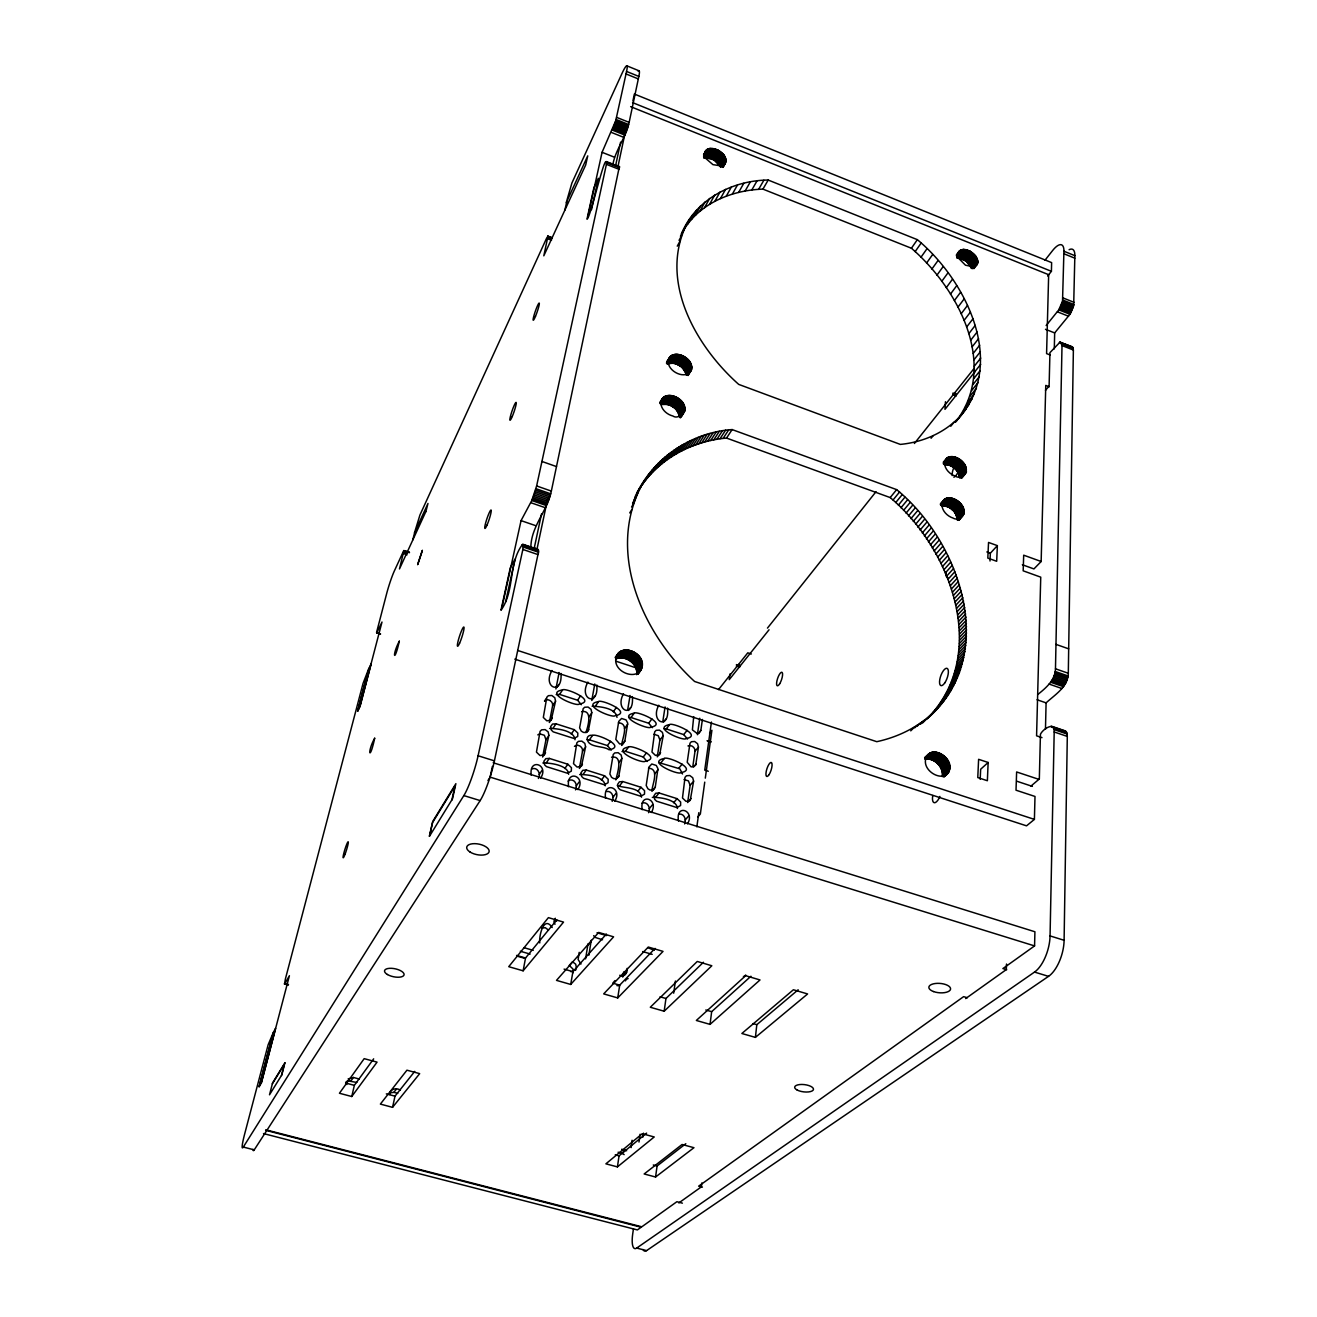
<?xml version="1.0" encoding="UTF-8"?>
<svg xmlns="http://www.w3.org/2000/svg" width="1317" height="1317" viewBox="0 0 1317 1317"><rect width="100%" height="100%" fill="white"/><g stroke="black" fill="none" stroke-linecap="round" stroke-linejoin="round"><path stroke-width="1.5" d="M698.454 747.101L697.582 743.726L694.668 741.487L691.392 741.718L689.976 743.232L687.211 762.28L691.03 766.79L693.318 766.922L695.738 765.012L698.454 747.101L694.997 751.299L692.857 766.247M693.598 781.195L692.726 777.754L689.762 775.499L686.453 775.762L685.021 777.31L682.486 798.003L686.042 801.394L690.223 800.44L693.598 781.195L690.124 785.327L687.655 802.53L691.129 798.464M694.997 751.299C695.475 747.727 691.326 744.27 687.968 745.949M645.429 479.24L637.082 492.821C655.109 460.884 690.52 441.113 726.54 438.067L890.193 497.579C951.318 548.728 990.302 654.467 927.069 718.819C999.455 656.475 961.114 542.456 896.647 489.628L732.12 429.572C690.799 432.437 652.475 458.563 635.288 496.394M687.523 823.849C695.606 810.613 675.341 803.057 678.502 821.034M690.124 785.327L688.445 780.915L684.017 779.516M682.519 773.984L679.852 768.832L658.714 762.543M684.593 823.932C686.601 819.816 684.247 813.231 678.979 814.12M955.105 422.148C1009.151 367.427 967.419 281.295 917.356 239.661L768.19 180.05C732.236 180.363 695.343 199.575 681.383 233.998L689.334 219.725M380.399 634.152L376.613 632.259L386.836 592.93A16.611 1.366 -72 0 1 394.26 571.15L403.726 550.654L409.373 552.317M677.465 808.473C676.708 799.09 659.257 797.229 652.327 797.361M965.937 409.11L955.796 421.786C999.043 365.418 958.117 288.407 911.413 248.238L762.938 189.121C732.795 190.06 701.006 202.588 684.363 228.911M642.367 665.431C643.898 651.224 618.134 642.68 615.763 659.109C614.101 673.382 640.095 681.992 642.367 665.431L636.638 674.666M636.819 673.201C637.082 663.093 625.098 654.845 615.78 658.928L621.18 651.042M663.225 735.726L662.385 732.351L659.455 730.112L656.129 730.326L654.697 731.84L651.964 752.073L655.487 755.431L659.685 754.542L663.225 735.726L659.899 740.006L657.282 756.831L660.607 752.6M977.84 262.215L975.831 256.288L970.185 251.267L963.451 249.423L958.71 251.596L957.821 254.724L958.825 258.511L965.509 265.227L973.872 266.857L976.704 265.194L977.84 262.215L973.691 267.795M633.444 1228.777L632.687 1234.144A19.64 5.663 -76.6 0 0 636.687 1248.072L646.598 1250.607L1048.53 976.358A28.25 13.121 -73.7 0 0 1064.103 940.289L1067.297 736.417L1066.523 732.17L1063.51 730.622M1045.468 729.322L1046.093 702.866C1054.868 694.75 1068.153 686.881 1068.301 673.267L1073.371 350.026L1072.285 346.799L1059.971 342.19L1049.945 352.643L1049.106 386.111L1045.468 390.342M1054.291 348.923L1054.67 332.921L1069.947 314.286L1073.668 305.659L1074.853 255.663A23.196 7.704 -65.8 0 0 1069.108 249.72M655.257 787.138L653.462 789.805L650.055 790.068L647.898 788.768L646.203 785.459L648.968 767.021L651.8 764.008L656.278 765.44L657.957 768.7L655.257 787.138L651.899 791.27C651.816 785.376 660.13 768.585 648.474 768.223M659.899 740.006L658.27 735.676L653.858 734.26M648.557 812.688C651.141 808.259 647.388 800.835 641.939 803.255M651.306 812.54C659.619 799.254 639.206 791.731 642.202 809.692M963.995 512.264C965.443 501.151 944.075 490.681 941.853 504.79C942.165 511.045 947.335 516.215 953.064 518.075C962.2 523.59 970.596 502.386 957.212 520.001M636.687 1248.072L1034.52 972.078A28.316 12.94 -73.7 0 0 1050.061 935.91L1054.193 731.972C1055.065 721.041 1042.702 729.058 1040.43 734.343L1039.327 778.973L1030.997 786.051M1037.697 694.586C1045.78 688.083 1055.329 680.165 1055.477 668.806L1062.012 345.564L1060.514 342.19M1046.142 325.529L1058.802 309.857L1062.523 301.198L1063.922 251.234A23.229 7.589 -66 0 0 1052.481 250.707L1044.941 260.289M631.156 1147.601L632.045 1140.259M641.511 797.197C640.408 786.957 624.439 788.356 617.245 785.607M612.767 165.119C615.237 149.908 626.069 137.528 629.147 122.382L638.844 76.435L626.563 71.447A24.644 2.601 -70.2 0 0 621.772 73.933L571.907 183.014L566.228 202.686L587.744 155.867L585.703 164.938L543.806 255.827L548.004 236.072L546.374 238.706L419.925 515.062L414.476 532.825L427.976 503.456L425.868 511.671M684.824 409.472C685.992 397.421 663.027 388.548 660.805 402.953C661.101 409.455 666.929 414.509 672.938 416.024C681.169 421.687 690.981 400.714 680.576 416.402M514.815 659.142L1026.536 825.841L1034.405 819.388L1034.997 796.456L1016.016 790.2L1016.625 771.96L1038.899 779.368M1022.354 564.746L1033.927 568.928L1041.154 561.503L1045.764 385.404L1049.32 386.77M1047.657 276.027L1051.41 271.318L1051.624 262.61L634.366 94.05L632.917 100.899M1006.698 969.707L1002.912 968.555L1034.569 945.919L1034.915 931.761L493.184 762.757M288.127 985.034L284.505 984.046L285.41 978.893L363.064 683.375L368.711 668.69L357.549 711.262L359.953 706.291L381.996 622.036L376.678 633.082M259.202 1086.541L273.492 1032.1L275.599 1028.445L261.276 1083.084L259.07 1086.92L273.327 1032.479L268.141 1044.76L244.699 1133.855A20.66 1.91 -73.5 0 0 243.299 1147.074L254.247 1149.856L480.145 800.588A30.472 4.856 -72.6 0 0 494.418 760.864L537.945 554.572C542.061 544.662 526.701 550.062 522.108 544.925C508.197 564.088 514.898 591.086 500.954 610.281L510.305 567.726L514.963 559.248L505.613 601.968M624.834 741.142L623.023 743.726L619.632 743.957L615.813 739.413L618.743 721.387L621.591 718.473L626.052 719.922L627.715 723.132L624.834 741.142L621.64 745.438C621.739 739.627 629.954 723.198 618.43 722.835M966.283 470.762C967.682 459.979 946.956 449.509 944.503 463.123C944.783 469.247 949.886 474.268 955.467 476.161C963.468 481.792 972.72 462.366 960.719 477.314M615.813 779.911C616.932 774.594 623.995 754.987 611.549 757.209M621.937 758.427L621.13 754.97L618.15 752.698L614.743 752.929L613.228 754.476L609.886 774.017L611.565 777.326L613.738 778.627L616.126 778.759L618.694 776.783L621.937 758.427L618.727 762.675M612.191 801.345C614.413 797.213 611.993 790.579 606.66 791.484M617.014 717.386C615.912 707.871 599.433 706.488 592.09 706.225M614.759 801.131C623.303 787.796 602.709 780.306 605.573 798.267M605.227 785.821C604.585 776.273 586.723 774.462 579.694 774.544M1006.517 964.028L1006.32 969.592L965.657 998.582M588.897 955.187L591.234 940.223M585.604 958.875L587.958 943.943M585.604 746.871L584.83 743.414L581.834 741.125L578.377 741.356L576.83 742.903L573.504 763.646L577.093 767.087L581.472 766.148L585.604 746.871L582.526 751.184L579.398 768.437L582.476 764.173M586.016 732.071C587.892 727.033 593.045 709.353 581.604 711.674M591.794 712.695L591.02 709.303L588.057 707.048L584.649 707.245L583.135 708.744L579.612 727.824L581.258 731.1L583.431 732.384L585.802 732.548L588.386 730.639L591.794 712.695L588.732 717.09M577.867 789.607C586.641 776.207 565.882 768.782 568.582 786.71M572.879 972.967L573.027 969.082L569.257 965.41L572.483 961.739L575.677 964.176L576.517 968.077M582.526 751.184C583.316 747.035 577.686 743.315 574.442 746.344M243.299 1147.074L463.847 795.583A30.521 4.593 -72.5 0 0 478.087 755.76L522.849 549.436L523.392 544.761L522.108 544.925M575.019 739.742C574.36 730.293 556.614 728.482 549.584 728.449M575.496 789.887C577.801 785.755 575.348 779.088 569.998 780.01M988.145 762.477L987.371 780.734L977.774 777.573L978.613 759.316L988.145 762.477L980.655 769.243L980.194 779.335M997.364 545.633L996.689 561.289L987.816 558.079L988.54 542.439L997.364 545.633L990.351 553.206L990.005 560.993M568.615 774.33C568.318 764.979 549.535 762.757 542.867 762.971M555.56 701.154L554.803 697.763L551.839 695.491L548.382 695.672L546.835 697.187L543.312 717.452L546.868 720.86L551.247 719.987L555.56 701.154L552.63 705.632L549.337 722.49L552.267 718.061M691.672 368.316C692.923 356.66 670.732 347.523 668.065 361.335C668.246 367.723 673.958 372.662 679.77 374.275C682.601 375.032 685.828 375.049 688.429 373.518C693.055 370.209 693.121 363.541 687.458 375.345M949.787 768.437C952.059 755.596 928.732 744.056 925.538 759.86C923.151 772.766 946.709 784.405 949.787 768.437L942.248 776.635L949.573 769.836M548.909 735.363L548.152 731.89L545.139 729.602L541.633 729.816L540.069 731.363L536.447 752.122L540.052 755.563L544.497 754.657L548.909 735.363L545.962 739.742L542.588 757.012L545.551 752.665M552.63 705.632C553.42 701.5 547.806 697.895 544.58 700.809M942.462 775.236C942.906 766.428 934.346 758.049 925.505 759.036L932.716 752.139M540.596 778.133C549.601 764.683 528.677 757.275 531.228 775.219M545.962 739.742L544.398 735.298L539.805 733.849M538.406 778.479C541.32 773.968 537.385 766.51 531.838 768.963M530.85 547.658C530.932 526.339 547.362 511.177 551.346 491.093L619.402 166.485L618.348 167.358M945.458 401.718L944.964 409.34L975.222 371.427M501.678 608.767L521.055 520.627L531.788 500.509L536.628 485.957L606.413 164.345C606.166 147.323 590.543 218.54 586.97 219.182L593.868 187.821L598.362 178.305L591.481 209.732M739.347 663.982L739.627 667.126L736.302 666.007M726.013 161.283L724.185 155.324L717.633 149.924L709.814 148.475L705.138 151.34L704.529 154.748L705.978 158.633L712.925 164.625L721.354 165.942L724.564 164.279L726.013 161.283L722.901 167.358M425.819 511.655L399.479 568.944L403.957 550.49M389.783 1094.559C389.486 1088.945 396.368 1087.513 400.384 1090.032M356.825 1082.459L348.1 1080.911L346.766 1081.487L346.783 1084.517M755.398 1037.384L807.617 993.956L793.394 989.758L741.85 1033.499L755.398 1037.384L756.814 1024.692L798.168 989.775M701.846 1182.946L701.368 1186.864L678.815 1202.931M710.044 1024.379L760.024 979.947L745.636 975.699L696.331 1020.461L710.044 1024.379L711.657 1011.67L750.937 976.243M730.03 673.909L729.256 679.638L769.046 629.773M655.57 1177.003L693.944 1147.7L682.074 1144.489L644.161 1173.974L655.57 1177.003L657.084 1165.973L685.811 1143.699M704.743 782.133L700.348 814.021L697.829 816.902M705.303 778.149L711.904 730.293L709.55 733.174M673.695 993.199L675.391 981.033M696.841 826.862L698.817 812.671M711.427 722.062L704.743 770.132L708.283 771.268M664.163 1011.226L711.838 965.756L697.269 961.459L650.285 1007.258L664.163 1011.226L665.958 998.5L703.443 962.25M638.975 1142.053L640.095 1134.233M699.755 718.259L697.401 734.688L700.842 730.441L702.405 719.461M642.926 1137.081L643.47 1133.163M693.713 716.629L692.396 729.881L697.039 733.404L699.146 732.96L700.842 730.441M617.426 1166.895L654.22 1136.966L642.219 1133.723L605.902 1163.833L617.426 1166.895L619.056 1155.849L646.614 1133.114M619.747 975.255C624.225 978.037 627.88 972.555 627.155 968.374M658.763 705.221C649.66 722.193 669.892 730.82 667.538 708.085M617.722 997.924L663.044 951.384L648.277 947.038L603.68 993.891L617.722 997.924L619.714 985.149L655.059 948.388M622.743 977.099L623.715 971.979M662.797 721.551L665.069 706.933M627.616 710.143L630.086 695.508M623.501 693.713C614.101 710.768 634.514 719.296 632.341 696.594M579.184 952.356L578.13 959.533L580.978 964.028M570.705 984.441L613.607 936.831L598.659 932.436L556.498 980.375L570.705 984.441L572.911 971.666L606.38 934.049M587.909 682.091C578.212 699.245 598.807 707.657 596.831 685.005M594.774 683.984L591.777 700.463L594.84 696.018M539.789 942.939C538.702 937.029 543.526 914.558 552.202 927.53M523.129 970.81L563.544 922.098L548.399 917.636L508.741 966.678L523.129 970.81L525.532 958.002L556.795 919.875M555.889 688.972L559.116 672.493M551.955 670.518C541.945 687.737 562.754 696.067 560.976 673.448M534.29 547.888L541.534 513.844M615.533 166.057L620.603 142.137M536.924 549.469L547.559 499.225M617.969 166.518L625.575 130.597M487.948 780.553L490.138 777.129L492.41 766.346M587.711 217.568L602.067 152.311L615.73 120.703L626.563 71.447M392.548 1107.334L419.679 1073.635L406.937 1070.194L380.366 1104.09L392.548 1107.334L395.001 1096.172L414.74 1071.38M451.83 800.127L454.974 786.019L432.602 822.499L429.474 836.279L452.521 798.81L455.88 783.664L432.717 821.495L429.375 836.246M686.355 224.828C658.895 281.673 696.002 346.42 738.722 384.399L900.318 444.405C921.785 442.364 943.054 433.573 958.364 418.131M564.845 210.16L566.771 201.764M351.754 1096.518L377.057 1062.128L364.183 1058.654L339.44 1093.258L351.754 1096.518L354.355 1085.34L373.666 1058.835M281.443 1075.512L284.324 1064.284L272.339 1083.809M412.748 539.97L414.707 532.397M261.276 1083.216L289.411 975.716L284.571 984.145M640.852 486.944C606.643 553.963 643.223 634.35 694.602 681.482L876.776 741.685C898.112 737.076 918.509 727.083 934.181 711.756M703.541 154.863L706.011 150.204M703.904 154.533L706.768 149.578M703.92 155.521L707.213 149.315M703.558 156.822L707.673 149.084M704.052 156.624L708.167 148.887M703.755 158.007L708.694 148.706M704.299 157.859L709.237 148.574M704.875 157.76L709.814 148.475M710.406 148.409L705.468 157.694L713.962 159.867L720.399 166.765L725.404 157.53M706.077 157.661L711.015 148.377M706.702 157.661L711.641 148.377M707.344 157.694L712.299 148.409M708.003 157.76L712.941 148.475M708.661 157.875L713.616 148.591M709.32 158.007L714.275 148.722M709.995 158.188L714.95 148.903M710.67 158.386L715.625 149.117M711.345 158.616L716.3 149.348M712.003 158.896L716.975 149.628M712.662 159.192L717.633 149.924M713.32 159.522L718.292 150.253M713.962 159.867L718.934 150.599M714.571 160.246L719.559 150.994M715.18 160.658L720.169 151.389M715.773 161.086L720.761 151.817M716.349 161.53L721.337 152.278M716.876 161.991L721.881 152.739M717.403 162.485L722.407 153.233M717.897 162.979L722.885 153.743M718.358 163.506L723.362 154.254M718.786 164.032L723.79 154.78M719.181 164.559L724.185 155.324M680.445 236.303L683.753 230.179M687.704 224.088L692.693 214.901M719.526 165.102L724.548 155.867M679.062 240.369L681.548 235.776M719.856 165.662L724.877 156.427M720.136 166.222L725.157 156.986M677.251 246.18L679.753 241.604M691.425 219.527L696.413 210.341M720.597 167.325L725.618 158.089M721.601 166.337L725.799 158.649M695.475 215.264L700.479 206.078M721.732 166.88L725.914 159.192M722.704 166.419L726.013 159.736M722.704 166.93L726.046 160.789M723.115 167.308L725.634 162.699M699.87 211.313L704.891 202.127M704.579 207.642L709.616 198.455M709.583 204.3L714.637 195.114M714.884 201.271L719.955 192.101M720.448 198.571L725.535 189.401M726.276 196.184L731.379 187.03M732.334 194.142L737.471 185.006M738.623 192.447L743.776 183.31M745.109 191.064L750.278 181.96M751.777 190.043L756.979 180.939M758.625 189.352L763.844 180.264M762.938 189.121L768.19 180.05M666.649 362.043L670.007 356.644M667.357 361.566L670.435 356.249M666.781 362.982L671.407 355.574M671.933 355.277C659.175 370.505 672.197 359.327 678.469 365.138C686.783 367.295 685.169 384.251 691.507 365.846M667.34 363.887L672.493 355.03M667.933 363.673L673.086 354.816M668.559 363.508L673.711 354.635M669.201 363.36L674.353 354.503M669.859 363.262L675.012 354.405M670.534 363.212L675.703 354.355M671.242 363.196L676.395 354.339M671.95 363.212L677.119 354.355M672.674 363.278L677.843 354.421M673.399 363.377L678.568 354.536M674.123 363.525L679.309 354.668M674.864 363.69L680.049 354.849M675.605 363.92L680.79 355.08M676.329 364.167L681.531 355.327M677.053 364.463L682.255 355.623M677.778 364.793L682.98 355.952M678.469 365.138L683.688 356.314M679.16 365.533L684.379 356.709M679.835 365.961L685.054 357.137M680.494 366.406L685.696 357.582M660.196 401.965L662.27 398.458M659.965 402.854L663.077 397.602M681.119 366.883L686.338 358.059M660.426 402.459L663.538 397.224M660.92 402.113L664.031 396.861M660.41 403.545L664.558 396.549M681.712 367.394L686.947 358.57M660.986 403.265L665.134 396.269M682.288 367.92L687.523 359.097M665.727 396.038C652.623 410.542 666.731 400.483 672.625 406.788C680.774 409.406 677.778 426.642 684.807 408.204M661.15 404.582L666.353 395.841M682.832 368.464L688.067 359.656M661.793 404.418L666.995 395.676M662.467 404.303L667.67 395.561M683.358 369.04L688.593 360.232M663.159 404.22L668.361 395.479M683.836 369.616L689.071 360.809M663.85 404.171L669.069 395.429M684.28 370.209L689.515 361.418M664.575 404.187L669.777 395.446M684.675 370.834L689.927 362.027M665.299 404.22L670.518 395.479M685.054 371.443L690.289 362.652M666.04 404.303L671.258 395.561M685.383 372.085L690.618 363.278M666.797 404.434L672.016 395.693M685.663 372.711L690.915 363.92M667.538 404.599L672.757 395.857M685.91 373.353L691.162 364.562M686.108 373.995L691.359 365.204M668.295 404.796L673.514 396.071M686.355 375.263L691.623 366.472M669.036 405.043L674.271 396.302M687.474 374.127L691.688 367.097M687.49 374.736L691.705 367.706M669.777 405.323L675.012 396.598M688.314 374.736L691.474 369.484M688.083 375.51L691.31 370.028M670.501 405.636L675.753 396.911M671.226 405.982L676.461 397.257M671.933 406.36L677.185 397.652M672.625 406.788L677.876 398.063M673.283 407.233L678.535 398.524M673.925 407.71L679.193 399.002M674.551 408.221L679.819 399.512M675.144 408.747L680.412 400.039M675.72 409.291L680.988 400.598M676.247 409.867L681.515 401.175M676.74 410.46L682.025 401.767M677.201 411.069L682.486 402.376M677.629 411.694L682.914 403.002M678.025 412.32L683.309 403.644M678.37 412.962L683.655 404.286M678.667 413.62L683.967 404.928M678.93 414.262L684.214 405.587M679.144 414.921L684.445 406.245M679.309 415.579L684.61 406.904M679.44 416.221L684.741 407.562M679.539 417.505L684.84 408.846M680.412 417.604L684.774 410.081M680.51 417.67L684.494 411.25M681.63 416.32L683.753 412.863M641.84 485.298L648.804 474.383M635.024 497.414L638.152 492.328M645.346 480.54L650.598 472.013M633.79 500.164L636.918 495.077M647.207 478.252L652.458 469.725M632.621 502.962L635.749 497.892M649.116 476.013L654.368 467.469M632.572 504.115L634.662 500.74M651.092 473.824L656.343 465.296M631.551 507.012L633.642 503.637M653.117 471.7L658.385 463.156M655.207 469.626L660.492 461.082M657.364 467.617L662.649 459.073M629.74 512.922L631.831 509.547M659.57 465.658L664.871 457.114M661.842 463.765L667.143 455.221M664.163 461.938L669.464 453.394M666.534 460.176L671.851 451.616M668.954 458.464L674.288 449.904M671.423 456.818L676.773 448.257M673.958 455.221L679.309 446.677M676.526 453.707L681.893 445.162M679.144 452.241L684.511 443.697M681.811 450.858L687.194 442.298M684.527 449.525L689.927 440.981M687.293 448.257L692.693 439.713M690.075 447.056L695.491 438.512M692.923 445.92L698.339 437.376M625.394 980.885L626.069 979.848M695.804 444.85L701.237 436.322M698.718 443.845L704.167 435.318M701.665 442.907L707.13 434.38M615.006 980.556L613.409 982.416M704.644 442.051L710.126 433.507M707.673 441.244L713.155 432.717M710.719 440.504L716.218 431.976M544.53 701.204L546.456 698.224M713.814 439.829L719.312 431.317M716.925 439.22L722.44 430.708M556.877 687.474L558.82 684.461M720.07 438.676L725.601 430.182M723.231 438.215L728.795 429.704M726.54 438.067L732.12 429.572M556.186 694.602L559.61 694.421L562.557 689.927C564.861 687.293 597.819 700.973 579.036 704.134C576.665 706.801 543.658 693.055 562.557 689.927M575.43 970.366L576.122 969.312M553.058 728.235L556.021 723.823L574.294 729.667L577.834 733.059L577.702 736.45L573.916 738.442L553.206 731.857L551.362 730.095L550.605 726.638L552.531 724.037L556.021 723.823M559.61 694.421L577.587 700.232L580.599 695.771M555.264 918.245L554.111 921.768L554.984 924.304M615.171 657.479L618.677 652.738M616.01 656.969L619.253 652.244M615.516 658.105L619.83 651.816M616.142 657.726L620.455 651.421M616.389 658.665L621.789 650.779M617.097 658.401L622.513 650.532M617.838 658.204L623.254 650.318M546.39 762.724L549.354 758.411L567.857 764.239L571.446 767.679L571.298 771.153L567.446 773.227L546.489 766.642L544.629 764.848L543.855 761.325L545.831 758.658L549.354 758.411M618.595 658.039L624.011 650.154M539.163 774.544L542.127 770.264M619.369 657.924L624.785 650.055M620.175 657.858L625.591 649.989M620.982 657.841L626.398 649.972M621.789 657.874L627.221 650.005M622.612 657.957L628.061 650.088M623.451 658.072L628.884 650.203M571.265 734.046L574.294 729.667M624.274 658.253L629.724 650.384M625.098 658.467L630.547 650.614M625.921 658.73L631.37 650.878M911.413 248.238L917.356 239.661M626.727 659.043L632.193 651.191M627.534 659.405L633 651.553M595.482 706.027L598.56 701.599C600.766 698.948 633.51 712.546 614.99 715.74C612.701 718.423 579.908 704.76 598.56 701.599M628.308 659.801L633.773 651.948M629.082 660.229L634.547 652.392M915.15 251.629L921.126 243.069M629.822 660.706L635.304 652.87M630.53 661.216L636.029 653.38M631.222 661.76L636.72 653.923M631.847 662.303L637.346 654.483M632.522 662.945L638.021 655.125M633.115 663.587L638.613 655.767M633.675 664.245L639.173 656.426M920.962 257.276L926.97 248.748M586.691 732.499L588.748 729.585M634.234 665.019L639.749 657.199M634.662 665.645L640.177 657.841M635.09 666.369L640.622 658.566M635.485 667.11L641 659.307M635.831 667.867L641.346 660.064M564.812 768.519L567.857 764.239M636.127 668.624L641.642 660.821M636.358 669.382L641.889 661.595M636.555 670.155L642.087 662.369M926.559 263.087L932.601 254.593M636.704 670.929L642.235 663.142M636.802 671.686L642.334 663.916M636.835 672.444L642.367 664.673M587.02 739.677L589.39 739.825L592.469 735.479C594.905 732.812 627.814 746.41 609.096 749.817C603.351 745.34 587.629 748.319 587.168 738.294C587.547 735.907 590.312 734.688 592.469 735.479M636.753 673.942L642.301 666.172M637.757 673.119L642.186 666.896M637.593 673.827L642.021 667.604M637.889 674.255L641.527 668.954M638.218 673.892L640.852 670.205M613.294 711.789L616.438 707.394M931.893 269.047L937.967 260.585M350.964 1080.895L353.417 1077.471L359.311 1079.051M936.963 275.154L943.071 266.692M956.422 254.79L959.649 250.625M956.356 255.761L960.439 250.131M956.784 255.564L960.883 249.934M957.261 255.383L961.344 249.753M956.718 256.65L962.365 249.522M956.751 257.885L962.892 249.456M957.311 257.852L963.451 249.423M964.028 249.423L957.871 257.852L966.332 261.227L971.271 267.977L977.494 259.597M628.374 710.505L630.497 707.591M958.463 257.885L964.604 249.456M941.754 281.361L947.894 272.948M959.056 257.951L965.213 249.522M959.665 258.066L965.822 249.621M583.168 774.297L586.279 770.033L604.602 775.812L608.191 779.236L608.075 782.71L604.305 784.784L583.53 778.265L581.67 776.487L580.879 772.964L582.789 770.297L586.279 770.033M960.291 258.198L966.448 249.769M960.9 258.362L967.057 249.934M961.525 258.56L967.699 250.148M576.204 785.969L579.299 781.738M962.151 258.807L968.324 250.378M962.776 259.07L968.95 250.642M963.386 259.367L969.559 250.938M589.39 739.825L607.417 745.57L610.578 741.273M964.011 259.679L970.185 251.267M964.604 260.025L970.777 251.613M965.196 260.404L971.37 251.991M946.264 287.682L952.438 279.286M965.773 260.815L971.962 252.403M966.332 261.227L972.522 252.831M628.719 717.37L631.024 717.535L634.218 713.172C636.374 710.522 668.871 724.021 650.598 727.264C648.392 729.931 615.846 716.366 634.218 713.172M966.876 261.671L973.065 253.276M967.402 262.132L973.592 253.737M967.896 262.626L974.086 254.214M624.488 728.597L627.682 724.268M968.374 263.12L974.564 254.724M968.818 263.63L975.024 255.235M969.246 264.157L975.436 255.761M969.625 264.684L975.831 256.288M969.987 265.227L976.193 256.831M970.316 265.771L976.523 257.391M970.613 266.33L976.819 257.934M950.479 294.103L956.685 285.723M970.859 266.874L977.082 258.494M971.09 267.433L977.313 259.037M971.419 268.52L977.642 260.14M972.572 267.664L977.757 260.667M972.637 268.174L977.823 261.194M972.67 268.701L977.856 261.721M973.642 268.289L977.807 262.709M973.971 268.619L977.593 263.63M954.364 300.589L960.603 292.242M601.425 780.026L604.602 775.812M957.953 307.141L964.225 298.811M621.986 751.53L625.361 751.299L628.588 747.019C630.942 744.352 663.62 757.868 645.165 761.292C642.729 763.992 610.001 750.427 628.588 747.019M631.024 717.535L648.672 723.247L651.931 718.917M961.196 313.742L967.485 305.429M964.093 320.36L970.431 312.08M616.883 778.512L619.039 775.713M966.662 326.995L973 318.747M663.62 721.946L665.826 719.066M968.851 333.645L975.222 325.398M619.616 785.739L622.842 781.557L641 787.286L644.573 790.694L644.507 794.151L640.803 796.242L620.241 789.788L618.381 788.01L617.558 784.488L619.418 781.821L622.842 781.557M625.361 751.299L643.239 756.995L646.532 752.764M612.866 797.427L616.093 793.262M663.966 728.778L666.237 728.927L669.563 724.63C671.637 721.963 703.904 735.38 685.894 738.656C683.753 741.339 651.438 727.873 669.563 724.63M970.695 340.263L977.082 332.049M972.144 346.848L978.564 338.65M973.23 353.384L979.667 345.202M389.717 1092.945L393.849 1092.353L396.499 1088.994M973.938 359.854L980.391 351.688M974.251 366.225L980.721 358.092M718.522 689.598L747.793 652.82L751.348 654.006M767.449 628.11L876.035 491.669M914.377 443.5L974.415 368.052M637.708 791.435L641 787.286M661.019 762.675L664.377 758.46C666.649 755.793 699.097 769.21 680.889 772.684C678.535 775.384 646.038 761.901 664.377 758.46M666.237 728.927L683.721 734.59L687.128 730.326M974.168 372.513L980.671 364.381M654.582 774.05L657.94 769.869M973.707 378.687L980.21 370.571M972.835 384.712L979.354 376.613M931.07 438.265L933.226 435.598M971.584 390.589L978.103 382.506M969.921 396.302L976.457 388.219M890.193 497.579L896.647 489.628M967.88 401.833L974.415 393.767M965.443 407.151L971.979 399.1M950.775 426.247L954.035 422.23M962.612 412.27L969.147 404.22M893.074 499.95L899.544 492.015M895.758 502.518L902.244 494.583M678.732 768.321L682.14 764.14M655.701 797.098L659.076 792.966L677.07 798.645L680.642 802.037L680.609 805.494L676.971 807.584L656.59 801.197L654.73 799.419L653.89 795.912L655.685 793.246L659.076 792.966M649.166 808.77L652.541 804.687M898.408 505.119L904.894 497.2M900.993 507.753L907.512 499.851M903.544 510.42L910.08 502.534M943.285 462.201L947.005 457.888M943.548 462.629L947.944 457.328M944.059 462.399L948.454 457.098M943.499 463.535L948.981 456.917M944.059 463.386L949.557 456.769M950.15 456.653C935.432 469.033 948.75 461.543 953.969 467.963C961.394 471.716 956.965 486.154 966.283 469.56M944.157 464.522L950.742 456.587M693.746 766.741L696.051 763.959M944.783 464.489L951.384 456.555M945.425 464.506L952.026 456.571M946.067 464.539L952.668 456.604M906.063 513.12L912.599 505.267M946.742 464.638L953.343 456.703M947.4 464.753L954.018 456.818M948.075 464.917L954.693 456.983M948.767 465.115L955.368 457.197M949.442 465.362L956.06 457.427M950.117 465.625L956.735 457.707M908.516 515.869L915.085 508.016M950.792 465.938L957.41 458.02M951.45 466.284L958.085 458.365M952.109 466.662L958.727 458.744M952.734 467.058L959.369 459.156M953.36 467.502L960.011 459.584M910.936 518.635L917.521 510.798M953.969 467.963L960.62 460.061M954.562 468.457L961.196 460.555M673.629 802.728L677.07 798.645M955.121 468.967L961.772 461.065M955.648 469.494L962.315 461.608M956.158 470.054L962.826 462.152M913.29 521.45L919.892 513.63M956.652 470.63L963.303 462.728M957.097 471.223L963.764 463.321M957.525 471.815L964.176 463.93M957.903 472.424L964.571 464.539M958.249 473.05L964.917 465.164M915.611 524.281L922.229 516.478M958.562 473.676L965.229 465.806M958.825 474.318L965.509 466.432M959.072 474.943L965.74 467.058M959.253 475.569L965.937 467.7M959.418 476.194L966.102 468.325M959.517 476.82L966.201 468.951M917.883 527.146L924.518 519.359M959.616 478.038L966.299 470.169M960.653 477.873L966.234 471.321M961.525 477.659L966.118 471.881M961.624 478.038L965.789 472.935M961.953 477.808L965.295 473.873M940.338 504.032L944.338 499.341M940.799 503.72L945.277 498.748M940.453 504.757L945.804 498.501M941.013 504.543L946.347 498.287M941.573 504.378L946.923 498.122M920.106 530.043L926.74 522.256M947.516 498.007C932.189 510.206 947.088 502.666 952.01 509.597C959.336 513.564 954.216 528.183 963.995 511.655M941.441 505.728L948.125 497.925M942.083 505.695L948.767 497.875M942.725 505.679L949.409 497.875M943.384 505.712L950.084 497.908M944.059 505.794L950.759 497.991M944.75 505.909L951.434 498.106M922.262 532.973L928.929 525.203M945.425 506.074L952.125 498.254M946.116 506.255L952.817 498.452M946.808 506.485L953.508 498.682M947.499 506.765L954.199 498.962M948.174 507.078L954.891 499.275M948.849 507.407L955.566 499.62M924.369 535.92L931.053 528.166M949.508 507.786L956.241 499.999M950.166 508.197L956.899 500.411M950.808 508.625L957.525 500.839M951.417 509.103L958.15 501.316M926.427 538.9L933.127 531.146M952.01 509.597L958.76 501.81M952.586 510.107L959.336 502.337M953.146 510.65L959.879 502.88M685.153 820.014L688.643 815.98M953.656 511.226L960.406 503.44M954.15 511.803L960.9 504.032M928.436 541.896L935.152 534.159M954.611 512.395L961.377 504.641M955.039 513.021L961.805 505.251M955.434 513.646L962.2 505.876M955.796 514.272L962.562 506.518M956.126 514.914L962.892 507.16M930.378 544.909L937.111 537.204M956.405 515.573L963.171 507.819M956.636 516.215L963.418 508.461M956.85 516.857L963.616 509.119M956.998 517.499L963.781 509.761M957.113 518.141L963.896 510.403M957.196 518.783L963.978 511.029M932.271 547.954L939.021 540.266M958.282 519.31L963.929 512.856M958.183 519.886L963.83 513.432M958.266 520.182L963.698 513.992M958.858 520.231L963.517 514.519M959.27 519.869L962.711 515.968M934.115 551.016L940.865 543.345M587.909 945.244L591.185 941.523M935.893 554.111L942.659 546.44M937.605 557.206L944.404 549.551M939.268 560.334L946.067 552.696M940.865 563.462L947.68 555.84M942.412 566.623L949.244 559.001M943.877 569.784L950.726 562.194M945.293 572.961L952.158 565.388M946.643 576.155L953.524 568.582M947.944 579.348L954.825 571.792M949.162 582.558L956.06 575.019M950.314 585.785L957.229 578.245M951.401 588.995L958.332 581.488M952.438 592.222L959.369 584.732M953.393 595.465L960.34 587.975M954.282 598.692L961.245 591.218M955.105 601.935L962.085 594.461M955.862 605.162L962.842 597.72M956.554 608.405L963.55 600.964M957.163 611.631L964.176 604.207M957.706 614.858L964.735 607.45M958.183 618.068L965.213 610.676M958.595 621.295L965.624 613.903M623.106 975.881L626.546 972.275M958.924 624.488L965.97 617.113M959.188 627.682L966.25 620.323M959.385 630.876L966.448 623.517M959.5 634.053L966.563 626.711M959.55 637.214L966.629 629.888M959.517 640.358L966.612 633.033M959.418 643.486L966.513 636.177M959.253 646.598L966.349 639.305M959.006 649.676L966.102 642.4M958.677 652.755L965.789 645.478M958.282 655.8L965.41 648.54M957.821 658.829L964.949 651.569M957.278 661.825L964.406 654.582M956.669 664.805L963.797 657.578M955.977 667.752L963.122 660.525M955.22 670.666L962.365 663.455M954.381 673.547L961.525 666.353M953.475 676.411L960.62 669.217M952.487 679.226L959.649 672.049M951.434 682.025L958.595 674.847M950.314 684.774L957.459 677.613M949.113 687.49L956.257 680.346M947.845 690.174L954.99 683.029M946.495 692.808L953.656 685.663M945.079 695.409L952.224 688.281M943.598 697.961L950.742 690.832M910.738 730.853L914.986 726.622M942.034 700.463L949.178 693.351M914.772 727.807L917.587 724.992M940.404 702.932L947.549 695.82M917.323 726.095L920.155 723.28M919.809 724.317L922.657 721.502M938.708 705.352L945.853 698.257M936.93 707.723L944.075 700.628M920.83 723.906L925.077 719.675M935.086 710.044L942.231 702.965M933.144 712.365L940.272 705.286M922.657 722.885L938.346 707.459M924.633 757.703L928.979 753.604M925.275 757.357L930.115 752.945M924.962 758.197L930.724 752.665M925.604 757.966L931.366 752.451M924.83 759.168L932.041 752.27M926.213 758.954L933.424 752.056M926.938 758.921L934.148 752.023M927.662 758.938L934.889 752.04M928.403 758.987L935.63 752.106M929.16 759.102L936.387 752.205M929.917 759.25L937.144 752.369M930.675 759.448L937.902 752.567M931.432 759.695L938.675 752.814M932.173 759.991L939.416 753.11M932.913 760.321L940.173 753.439M933.654 760.699L940.914 753.818M934.379 761.111L941.639 754.229M935.086 761.555L942.346 754.69M935.778 762.049L943.038 755.184M936.436 762.576L943.713 755.711M937.046 763.103L944.322 756.238M937.704 763.728L944.98 756.863M938.297 764.354L945.573 757.489M938.84 764.996L946.133 758.148M939.433 765.737L946.725 758.888M939.861 766.346L947.153 759.514M940.322 767.054L947.614 760.222M940.733 767.778L948.042 760.946M941.095 768.519L948.421 761.687M941.441 769.26L948.75 762.444M941.721 770.017L949.047 763.202M941.968 770.774L949.294 763.959M942.165 771.532L949.491 764.716M942.313 772.289L949.639 765.473M942.429 773.046L949.755 766.231M942.478 773.787L949.82 766.988M942.495 774.528L949.82 767.712M942.379 775.943L949.705 769.144M943.532 775.927L949.409 770.494M943.301 776.569L949.178 771.136M944.503 775.828L948.915 771.762M948.602 772.338L943.845 776.964L947.4 773.886M944.931 776.092L947.861 773.375M618.085 1152.227L621.756 1153.215L625.361 1150.235L626.645 1150.762M345.647 1082.393L346.766 1081.487M348.083 1078.969L353.417 1077.471M568.006 781.08L568.911 780.405M537.813 734.886L538.719 734.227M1070.046 347.128L1072.285 346.799M626.991 979.041L628.11 978.547M541.633 928.106L545.32 927.695L548.498 930.115M954.249 393.009L955.698 393.421L956.076 396.005L952.751 394.738M616.916 985.626L619.434 985.659M573.339 971.666L570.771 971.633M554.21 920.846L556.745 920.912M263.499 1133.575L637.395 1229.93L641.132 1227.246L265.606 1130.299M265.985 1129.854L641.807 1226.802L676.889 1201.713L682.404 1203.162M345.597 1083.018L354.355 1085.34M386.325 1093.867L395.001 1096.172M615.237 1154.828L619.056 1155.849M653.281 1164.969L657.084 1165.973M702.422 1187.144L698.652 1186.156L963.632 996.64L967.32 997.743M621.673 1149.247L625.361 1150.235M393.849 1092.353L397.718 1093.373M285.065 983.569L288.505 984.523M284.456 983.815L287.88 984.77M524.248 947.746L533.237 950.364M520.314 951.253L530.158 954.101M516.593 955.418L525.532 958.002M564.071 969.114L572.911 971.666M612.718 983.141L619.714 985.149M660.031 996.788L665.958 998.5M705.797 1009.991L711.657 1011.67M752.962 1023.589L756.814 1024.692M516.972 956.093L524.182 958.183M597.029 932.782L606.544 935.58M648.211 947.845L654.236 950.298M602.56 939.778L595.597 937.556L593.654 935.679M642.68 951.565L652.178 954.364M1034.52 972.078L1048.53 976.358M463.847 795.583L480.145 800.588M1050.061 935.91L1064.103 940.289M490.138 777.129L1034.569 945.919M478.087 755.76L494.418 760.864M376.563 632.637L380.564 633.938M707.459 740.681L711.262 741.915M707.147 740.845L710.472 741.915M517.647 650.433L1034.405 819.388M1016.757 781.211L1032.363 786.381M616.257 661.299L637.626 668.361M403.726 550.654L409.422 552.416M404.023 550.835L409.439 552.646M403.99 551.181L407.611 552.383M403.924 551.642L407.529 552.844M403.809 552.202L407.43 553.42M736.417 664.591L739.742 665.711M403.463 553.601L407.085 554.819M1041.977 737.635L1036.578 735.808L1040.743 577.159L1023.177 570.821L1023.688 555.181L1041.154 561.503M522.816 544.234L538.291 549.502M522.487 544.481L538.423 549.88M523.425 545.337L538.488 550.457M523.392 546.111L538.455 551.247M1051.196 726.111L1065.535 730.984M1052.332 726.819L1066.079 731.478M523.293 547.065L538.373 552.185M1051.559 727.099L1066.523 732.17M1053.781 728.564L1066.869 733.009M1054.028 729.569L1067.116 734.013M522.849 549.436L537.945 554.572M1054.193 731.972L1067.297 736.417M521.055 520.627L535.575 525.615M1037.039 699.755L1046.093 702.866M532.348 499.225L547.065 504.329M1052.201 679.951L1065.041 684.396M531.788 500.509L546.506 505.613M1051.476 681.169L1064.301 685.614M1050.703 682.272L1063.51 686.717M530.718 502.666L545.419 507.753M1049.089 684.066L1061.897 688.511M536.628 485.957L551.346 491.093M1055.477 668.806L1068.301 673.267M535.953 488.689L550.687 493.809M535.542 490.171L550.276 495.307M1055.213 671.472L1068.038 675.934M535.081 491.702L549.815 496.838M1054.933 672.888L1067.758 677.366M534.57 493.266L549.304 498.402M1054.538 674.353L1067.379 678.815M534.027 494.83L548.777 499.95M1054.077 675.802L1066.902 680.263M533.484 496.361L548.218 501.481M1053.518 677.234L1066.358 681.696M532.908 497.826L547.642 502.946M1052.892 678.634L1065.733 683.079M541.945 461.46L556.515 466.597M1055.971 644.375L1068.68 648.837M986.845 551.938L990.351 553.206M547.79 238.838L551.494 240.254M952.701 393.207L956.043 394.474M547.856 236.138L551.807 237.57M547.642 236.369L551.856 237.817M548.152 236.813L551.856 238.212M548.086 237.356L551.79 238.756M1050.093 354.964L1046.587 353.598L1048.661 274.693L630.645 106.661M606.232 161.53L619.517 166.716M605.952 161.843L619.55 167.127M606.709 162.682L619.517 167.72M1059.971 342.19L1072.68 347.145M1059.395 342.354L1072.993 347.655M606.413 164.345L619.237 169.383M1061.864 343.852L1073.207 348.297M1062.012 345.564L1073.371 350.026M602.067 152.311L614.463 157.217M1045.484 329.299L1054.67 332.921M612.882 128.868L625.443 133.857M1060.136 307.536L1071.281 311.981M612.372 130.136L624.917 135.124M1059.494 308.738L1070.622 313.166M1058.802 309.857L1069.947 314.286M611.368 132.424L623.896 137.396M1057.403 311.816L1068.531 316.245M616.603 117.361L629.147 122.382M616.076 119.485L628.637 124.506M1062.984 297.922L1074.129 302.367M615.73 120.703L628.291 125.724M1062.77 300.029L1073.898 304.474M615.335 122.004L627.896 127.025M1062.523 301.198L1073.668 305.659M614.891 123.354L627.452 128.375M1062.177 302.449L1073.322 306.894M614.43 124.753L626.991 129.757M1061.765 303.717L1072.911 308.162M613.92 126.136L626.48 131.14M1061.288 305.001L1072.433 309.446M613.409 127.519L625.97 132.523M1060.728 306.285L1071.89 310.73M632.555 102.611L1051.41 271.318M1063.873 253.753L1074.82 258.181M626.892 65.85L639.091 70.822M1063.922 251.234L1074.853 255.663M626.019 73.933L638.317 78.921M621.756 1153.215L624.159 1154.614M607.417 745.57L611.22 750.114M643.239 756.995L647.042 761.522M683.721 734.59L687.49 739.018M648.672 723.247L652.425 727.692M577.587 700.232L581.34 704.727M646.598 1250.607A19.607 5.745 -76.7 0 1 643.042 1249.537M745.685 974.959A7.918 2.502 -74.2 0 1 743.397 976.391M939.91 796.423A9.515 3.671 -71.8 0 1 934.346 802.728A9.515 3.671 -71.8 0 1 932.765 795.55M947.845 577.505A8.873 3.111 -69.2 0 1 946.347 571.891M957.986 472.326A8.61 2.864 -68.4 0 1 953.87 477.215M952.191 475.585A8.61 2.864 -68.4 0 1 953.623 468.128M638.169 71.283A24.595 2.749 -70.1 0 1 638.844 76.435M254.247 1149.856A20.628 2.025 -73.6 0 1 253.029 1149.379M422.345 550.44L417.687 564.549L422.345 550.44M399.314 641.198C394.195 664.394 391.775 655.224 399.314 641.198M374.686 738.228C369.386 763.053 367.048 751.48 374.686 738.228M284.933 1062.786L281.854 1074.837L269.508 1094.806L272.553 1083.035L284.933 1062.786M369.023 668.246L357.812 710.933L360.068 706.274L371.279 663.488L369.023 668.246M769.095 774.61A7.375 2.206 -72.2 0 0 771.63 762.724A7.375 2.206 -72.2 0 0 766.296 771.087A7.375 2.206 -72.2 0 0 769.095 774.61M944.684 683.013A9.153 3.375 -70.4 0 0 947.367 668.526A9.153 3.375 -70.4 0 0 939.811 679.391A9.153 3.375 -70.4 0 0 944.684 683.013M779.697 683.737A7.145 2.058 -71.3 0 0 782.133 672.411A7.145 2.058 -71.3 0 0 776.931 680.889A7.145 2.058 -71.3 0 0 779.697 683.737M470.103 852.066A11.425 5.367 11.5 0 0 488.837 852.412A11.425 5.367 11.5 0 0 474.844 843.654A11.425 5.367 11.5 0 0 470.103 852.066M933.572 991.569A10.882 4.692 4.7 0 0 950.545 989.182A10.882 4.692 4.7 0 0 935.037 983.536A10.882 4.692 4.7 0 0 933.572 991.569M387.428 974.514A9.976 4.066 11.9 0 0 403.792 975.453A9.976 4.066 11.9 0 0 391.709 968.324A9.976 4.066 11.9 0 0 387.428 974.514M797.213 1090.064A9.482 3.655 6.8 0 0 813.099 1090.213A9.482 3.655 6.8 0 0 801.938 1084.451A9.482 3.655 6.8 0 0 797.213 1090.064M345.054 854.206A8.346 0.84 -72.7 0 0 348.198 841.777A8.346 0.84 -72.7 0 0 343.836 853.186A8.346 0.84 -72.7 0 0 345.054 854.206M459.6 643.173A10.124 1.268 -72 0 0 463.996 627.238A10.124 1.268 -72 0 0 458.514 639.535A10.124 1.268 -72 0 0 459.6 643.173M487.027 525.071A9.729 1.169 -71.6 0 0 491.159 510.123A9.729 1.169 -71.6 0 0 485.743 522.586A9.729 1.169 -71.6 0 0 487.027 525.071M512.247 416.485A9.4 1.07 -71.2 0 0 516.149 402.442A9.4 1.07 -71.2 0 0 510.798 414.97A9.4 1.07 -71.2 0 0 512.247 416.485M535.492 316.31A9.104 0.971 -70.9 0 0 539.196 303.058A9.104 0.971 -70.9 0 0 533.945 315.652A9.104 0.971 -70.9 0 0 535.492 316.31"/></g></svg>
